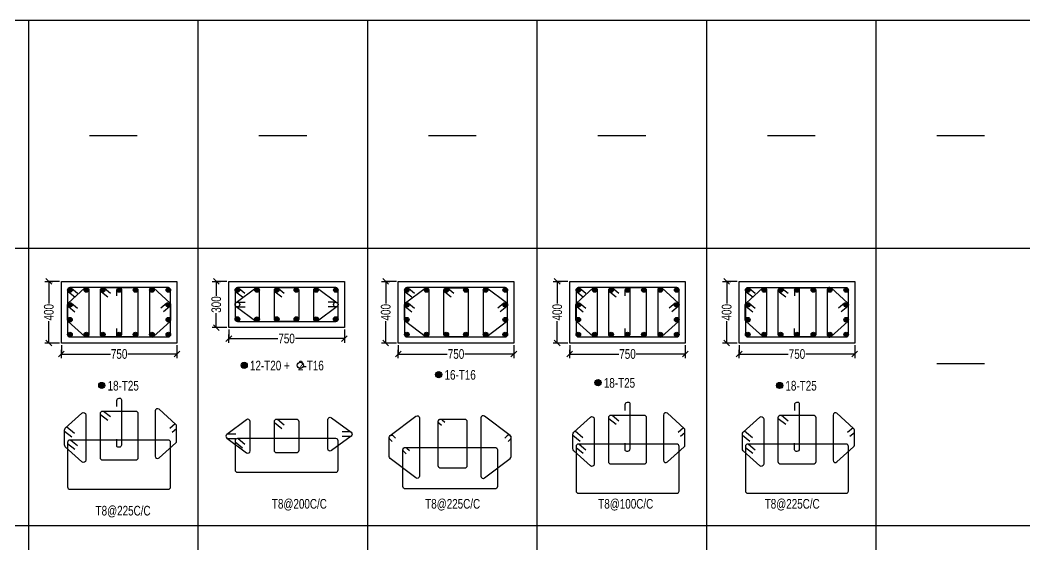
# Model space of a CAD drawing. Header units: millimetres. Extents: x 356 to 40629, y 2473 to 64837.
# Drawn here: x 27803 to 34325, y 15588 to 18992 of the extents above; entities that cross this region are included whole.
import ezdxf

# ---------------------------------------------------------------- set-up
doc = ezdxf.new("R2010")
doc.units = ezdxf.units.MM
for name, color, linetype in [('COL', 5, 'Continuous'), ('S-TIES', 3, 'Continuous'), ('TABLE', 11, 'Continuous'), ('TXT3', 6, 'Continuous')]:
    doc.layers.add(name, color=color, linetype=linetype)
doc.layers.add('STR-COL-DIM', color=8, linetype='Continuous', lineweight=18)
doc.layers.add('STR-LEVEL TEXT', color=110, linetype='Continuous', lineweight=30)
doc.styles.add('SOBHA', font='swisscl.ttf')
doc.styles.add('sobha sed', font='swisscl.ttf')
doc.dimstyles.new('S-25', dxfattribs={"dimscale": 25, "dimtxt": 2.5, "dimasz": 1.5, "dimexe": 0.25, "dimexo": 0.5, "dimgap": 0.1, "dimtad": 0, "dimdec": 0, "dimrnd": 0.0005, "dimzin": 0, "dimdsep": 46, "dimtxsty": 'SOBHA', "dimblk": 'OBLIQUE', "dimcen": 0.09, "dimclrd": 8, "dimclre": 8, "dimclrt": 6, "dimadec": 0, "dimazin": 0, "dimtfac": 1, "dimtdec": 0, "dimtofl": 0, "dimtmove": 0, "dimatfit": 3, "dimfxl": 0.18, "dimtolj": 1, "dimtzin": 0, "dimlwd": -1, "dimlwe": -1, "dimarcsym": 0})

# ---------------------------------------------------------------- blocks, each defined once
blk = doc.blocks.new('_Oblique')
at = {"color": 0, "linetype": 'ByBlock', "lineweight": -2}
for p, q in [((-0.5, -0.5), (0.5, 0.5)), ((0, 0.71), (0, -0.71))]:
    blk.add_line(p, q, dxfattribs=at)
blk = doc.blocks.new('*D479')
at = {"layer": 'STR-LEVEL TEXT', "color": 8, "transparency": 16777216}
for p, q in [((28058.4, 17297.2), (27983.3, 17297.2)), ((27989.6, 17297.2), (27989.6, 17154.7)), ((27989.6, 16897.2), (27989.6, 17039.7)), ((28058.4, 16897.2), (27983.3, 16897.2))]:
    blk.add_line(p, q, dxfattribs=at)
at = {"layer": 'STR-LEVEL TEXT', "color": 8, "transparency": 16777216, "xscale": 37.5, "yscale": 37.5, "zscale": 37.5}
for p, rotation in [((27989.6, 17297.2), 90), ((27989.6, 16897.2), 270)]:
    blk.add_blockref('_Oblique', p, dxfattribs=dict(at, rotation=rotation))
at = {"layer": 'STR-LEVEL TEXT', "color": 6, "transparency": 16777216, "insert": (27989.6, 17097.2), "char_height": 62.5, "attachment_point": 5, "rotation": 90, "style": 'SOBHA'}
blk.add_mtext('\\A1;400', dxfattribs=at)
blk = doc.blocks.new('*D480')
at = {"layer": 'STR-LEVEL TEXT', "color": 8, "transparency": 16777216}
for p, q in [((28070.9, 16884.7), (28070.9, 16819.9)), ((28820.9, 16884.7), (28820.9, 16819.9)), ((28070.9, 16826.2), (28389, 16826.2)), ((28820.9, 16826.2), (28502.8, 16826.2))]:
    blk.add_line(p, q, dxfattribs=at)
at = {"layer": 'STR-LEVEL TEXT', "color": 8, "transparency": 16777216, "xscale": 37.5, "yscale": 37.5, "zscale": 37.5, "rotation": 180}
blk.add_blockref('_Oblique', (28070.9, 16826.2), dxfattribs=at)
at = {"layer": 'STR-LEVEL TEXT', "color": 8, "transparency": 16777216, "xscale": 37.5, "yscale": 37.5, "zscale": 37.5}
blk.add_blockref('_Oblique', (28820.9, 16826.2), dxfattribs=at)
at = {"layer": 'STR-LEVEL TEXT', "color": 6, "transparency": 16777216, "insert": (28445.9, 16826.2), "char_height": 62.5, "attachment_point": 5, "style": 'SOBHA'}
blk.add_mtext('\\A1;750', dxfattribs=at)
blk = doc.blocks.new('*D467')
at = {"layer": 'STR-LEVEL TEXT', "color": 8, "transparency": 16777216}
for p, q in [((29145.3, 17297.2), (29070.2, 17297.2)), ((29076.5, 17297.2), (29076.5, 17204.4)), ((29076.5, 16997.2), (29076.5, 17090.2)), ((29145.3, 16997.2), (29070.2, 16997.2))]:
    blk.add_line(p, q, dxfattribs=at)
at = {"layer": 'STR-LEVEL TEXT', "color": 8, "transparency": 16777216, "xscale": 37.5, "yscale": 37.5, "zscale": 37.5}
for p, rotation in [((29076.5, 17297.2), 90), ((29076.5, 16997.2), 270)]:
    blk.add_blockref('_Oblique', p, dxfattribs=dict(at, rotation=rotation))
at = {"layer": 'STR-LEVEL TEXT', "color": 6, "transparency": 16777216, "insert": (29076.5, 17147.3), "char_height": 62.5, "attachment_point": 5, "rotation": 90, "style": 'SOBHA'}
blk.add_mtext('\\A1;300', dxfattribs=at)
blk = doc.blocks.new('*D468')
at = {"layer": 'STR-LEVEL TEXT', "color": 8, "transparency": 16777216}
for p, q in [((29157.8, 16984.7), (29157.8, 16919.9)), ((29907.8, 16984.7), (29907.8, 16919.9)), ((29157.8, 16926.2), (29475.9, 16926.2)), ((29907.8, 16926.2), (29589.8, 16926.2))]:
    blk.add_line(p, q, dxfattribs=at)
at = {"layer": 'STR-LEVEL TEXT', "color": 8, "transparency": 16777216, "xscale": 37.5, "yscale": 37.5, "zscale": 37.5, "rotation": 180}
blk.add_blockref('_Oblique', (29157.8, 16926.2), dxfattribs=at)
at = {"layer": 'STR-LEVEL TEXT', "color": 8, "transparency": 16777216, "xscale": 37.5, "yscale": 37.5, "zscale": 37.5}
blk.add_blockref('_Oblique', (29907.8, 16926.2), dxfattribs=at)
at = {"layer": 'STR-LEVEL TEXT', "color": 6, "transparency": 16777216, "insert": (29532.8, 16926.2), "char_height": 62.5, "attachment_point": 5, "style": 'SOBHA'}
blk.add_mtext('\\A1;750', dxfattribs=at)
blk = doc.blocks.new('*D445')
at = {"layer": 'STR-LEVEL TEXT', "color": 8, "transparency": 16777216}
for p, q in [((30245.3, 17297.2), (30170.2, 17297.2)), ((30176.5, 17297.2), (30176.5, 17154.7)), ((30176.5, 16897.2), (30176.5, 17039.7)), ((30245.3, 16897.2), (30170.2, 16897.2))]:
    blk.add_line(p, q, dxfattribs=at)
at = {"layer": 'STR-LEVEL TEXT', "color": 8, "transparency": 16777216, "xscale": 37.5, "yscale": 37.5, "zscale": 37.5}
for p, rotation in [((30176.5, 17297.2), 90), ((30176.5, 16897.2), 270)]:
    blk.add_blockref('_Oblique', p, dxfattribs=dict(at, rotation=rotation))
at = {"layer": 'STR-LEVEL TEXT', "color": 6, "transparency": 16777216, "insert": (30176.5, 17097.2), "char_height": 62.5, "attachment_point": 5, "rotation": 90, "style": 'SOBHA'}
blk.add_mtext('\\A1;400', dxfattribs=at)
blk = doc.blocks.new('*D446')
at = {"layer": 'STR-LEVEL TEXT', "color": 8, "transparency": 16777216}
for p, q in [((30257.8, 16884.7), (30257.8, 16819.9)), ((31007.8, 16884.7), (31007.8, 16819.9)), ((30257.8, 16826.2), (30575.9, 16826.2)), ((31007.8, 16826.2), (30689.8, 16826.2))]:
    blk.add_line(p, q, dxfattribs=at)
at = {"layer": 'STR-LEVEL TEXT', "color": 8, "transparency": 16777216, "xscale": 37.5, "yscale": 37.5, "zscale": 37.5, "rotation": 180}
blk.add_blockref('_Oblique', (30257.8, 16826.2), dxfattribs=at)
at = {"layer": 'STR-LEVEL TEXT', "color": 8, "transparency": 16777216, "xscale": 37.5, "yscale": 37.5, "zscale": 37.5}
blk.add_blockref('_Oblique', (31007.8, 16826.2), dxfattribs=at)
at = {"layer": 'STR-LEVEL TEXT', "color": 6, "transparency": 16777216, "insert": (30632.8, 16826.2), "char_height": 62.5, "attachment_point": 5, "style": 'SOBHA'}
blk.add_mtext('\\A1;750', dxfattribs=at)
blk = doc.blocks.new('*D454')
at = {"layer": 'STR-LEVEL TEXT', "color": 8, "transparency": 16777216}
for p, q in [((31358.4, 17297.2), (31283.3, 17297.2)), ((31289.6, 17297.2), (31289.6, 17154.7)), ((31289.6, 16897.2), (31289.6, 17039.7)), ((31358.4, 16897.2), (31283.3, 16897.2))]:
    blk.add_line(p, q, dxfattribs=at)
at = {"layer": 'STR-LEVEL TEXT', "color": 8, "transparency": 16777216, "xscale": 37.5, "yscale": 37.5, "zscale": 37.5}
for p, rotation in [((31289.6, 17297.2), 90), ((31289.6, 16897.2), 270)]:
    blk.add_blockref('_Oblique', p, dxfattribs=dict(at, rotation=rotation))
at = {"layer": 'STR-LEVEL TEXT', "color": 6, "transparency": 16777216, "insert": (31289.6, 17097.2), "char_height": 62.5, "attachment_point": 5, "rotation": 90, "style": 'SOBHA'}
blk.add_mtext('\\A1;400', dxfattribs=at)
blk = doc.blocks.new('*D455')
at = {"layer": 'STR-LEVEL TEXT', "color": 8, "transparency": 16777216}
for p, q in [((31370.9, 16884.7), (31370.9, 16819.9)), ((32120.9, 16884.7), (32120.9, 16819.9)), ((31370.9, 16826.2), (31689, 16826.2)), ((32120.9, 16826.2), (31802.8, 16826.2))]:
    blk.add_line(p, q, dxfattribs=at)
at = {"layer": 'STR-LEVEL TEXT', "color": 8, "transparency": 16777216, "xscale": 37.5, "yscale": 37.5, "zscale": 37.5, "rotation": 180}
blk.add_blockref('_Oblique', (31370.9, 16826.2), dxfattribs=at)
at = {"layer": 'STR-LEVEL TEXT', "color": 8, "transparency": 16777216, "xscale": 37.5, "yscale": 37.5, "zscale": 37.5}
blk.add_blockref('_Oblique', (32120.9, 16826.2), dxfattribs=at)
at = {"layer": 'STR-LEVEL TEXT', "color": 6, "transparency": 16777216, "insert": (31745.9, 16826.2), "char_height": 62.5, "attachment_point": 5, "style": 'SOBHA'}
blk.add_mtext('\\A1;750', dxfattribs=at)
blk = doc.blocks.new('*D456')
at = {"layer": 'STR-LEVEL TEXT', "color": 8, "transparency": 16777216}
for p, q in [((32458.4, 17297.1), (32383.3, 17297.1)), ((32389.6, 17297.1), (32389.6, 17154.6)), ((32389.6, 16897.1), (32389.6, 17039.5)), ((32458.4, 16897.1), (32383.3, 16897.1))]:
    blk.add_line(p, q, dxfattribs=at)
at = {"layer": 'STR-LEVEL TEXT', "color": 8, "transparency": 16777216, "xscale": 37.5, "yscale": 37.5, "zscale": 37.5}
for p, rotation in [((32389.6, 17297.1), 90), ((32389.6, 16897.1), 270)]:
    blk.add_blockref('_Oblique', p, dxfattribs=dict(at, rotation=rotation))
at = {"layer": 'STR-LEVEL TEXT', "color": 6, "transparency": 16777216, "insert": (32389.6, 17097.1), "char_height": 62.5, "attachment_point": 5, "rotation": 90, "style": 'SOBHA'}
blk.add_mtext('\\A1;400', dxfattribs=at)
blk = doc.blocks.new('*D457')
at = {"layer": 'STR-LEVEL TEXT', "color": 8, "transparency": 16777216}
for p, q in [((32470.9, 16884.6), (32470.9, 16819.8)), ((33220.9, 16884.6), (33220.9, 16819.8)), ((32470.9, 16826), (32789, 16826)), ((33220.9, 16826), (32902.8, 16826))]:
    blk.add_line(p, q, dxfattribs=at)
at = {"layer": 'STR-LEVEL TEXT', "color": 8, "transparency": 16777216, "xscale": 37.5, "yscale": 37.5, "zscale": 37.5, "rotation": 180}
blk.add_blockref('_Oblique', (32470.9, 16826), dxfattribs=at)
at = {"layer": 'STR-LEVEL TEXT', "color": 8, "transparency": 16777216, "xscale": 37.5, "yscale": 37.5, "zscale": 37.5}
blk.add_blockref('_Oblique', (33220.9, 16826), dxfattribs=at)
at = {"layer": 'STR-LEVEL TEXT', "color": 6, "transparency": 16777216, "insert": (32845.9, 16826), "char_height": 62.5, "attachment_point": 5, "style": 'SOBHA'}
blk.add_mtext('\\A1;750', dxfattribs=at)

msp = doc.modelspace()

# ---------------------------------------------------------------- hatches: boundary and pattern name
at = {"layer": 'S-TIES', "ltscale": 7}
h = msp.add_hatch(color=256, dxfattribs=at)
h.dxf.hatch_style = 1
edge = h.paths.add_edge_path()
edge.add_arc((28126.5, 17241.7), 15, 0, 360)
h = msp.add_hatch(color=256, dxfattribs=at)
h.dxf.hatch_style = 1
edge = h.paths.add_edge_path()
edge.add_arc((28233, 17241.7), 15, 0, 360)
h = msp.add_hatch(color=256, dxfattribs=at)
h.dxf.hatch_style = 1
edge = h.paths.add_edge_path()
edge.add_arc((28339.4, 17241.7), 15, 0, 360)
h = msp.add_hatch(color=256, dxfattribs=at)
h.dxf.hatch_style = 1
edge = h.paths.add_edge_path()
edge.add_arc((28445.9, 17241.7), 15, 0, 360)
h = msp.add_hatch(color=256, dxfattribs=at)
h.dxf.hatch_style = 1
edge = h.paths.add_edge_path()
edge.add_arc((28552.4, 17241.7), 15, 0, 360)
h = msp.add_hatch(color=256, dxfattribs=at)
h.dxf.hatch_style = 1
edge = h.paths.add_edge_path()
edge.add_arc((28658.9, 17241.7), 15, 0, 360)
h = msp.add_hatch(color=256, dxfattribs=at)
h.dxf.hatch_style = 1
edge = h.paths.add_edge_path()
edge.add_arc((28765.3, 17241.7), 15, 0, 360)
h = msp.add_hatch(color=256, dxfattribs=at)
h.dxf.hatch_style = 1
edge = h.paths.add_edge_path()
edge.add_arc((29213.4, 17241.7), 15, 0, 360)
h = msp.add_hatch(color=256, dxfattribs=at)
h.dxf.hatch_style = 1
edge = h.paths.add_edge_path()
edge.add_arc((29341.2, 17241.7), 15, 0, 360)
h = msp.add_hatch(color=256, dxfattribs=at)
h.dxf.hatch_style = 1
edge = h.paths.add_edge_path()
edge.add_arc((29469, 17241.7), 15, 0, 360)
h = msp.add_hatch(color=256, dxfattribs=at)
h.dxf.hatch_style = 1
edge = h.paths.add_edge_path()
edge.add_arc((29596.7, 17241.7), 15, 0, 360)
h = msp.add_hatch(color=256, dxfattribs=at)
h.dxf.hatch_style = 1
edge = h.paths.add_edge_path()
edge.add_arc((29724.5, 17241.7), 15, 0, 360)
h = msp.add_hatch(color=256, dxfattribs=at)
h.dxf.hatch_style = 1
edge = h.paths.add_edge_path()
edge.add_arc((29852.3, 17241.7), 15, 0, 360)
h = msp.add_hatch(color=256, dxfattribs=at)
h.dxf.hatch_style = 1
edge = h.paths.add_edge_path()
edge.add_arc((30313.4, 17241.7), 15, 0, 360)
h = msp.add_hatch(color=256, dxfattribs=at)
h.dxf.hatch_style = 1
edge = h.paths.add_edge_path()
edge.add_arc((30441.2, 17241.7), 15, 0, 360)
h = msp.add_hatch(color=256, dxfattribs=at)
h.dxf.hatch_style = 1
edge = h.paths.add_edge_path()
edge.add_arc((30569, 17241.7), 15, 0, 360)
h = msp.add_hatch(color=256, dxfattribs=at)
h.dxf.hatch_style = 1
edge = h.paths.add_edge_path()
edge.add_arc((30696.8, 17241.7), 15, 0, 360)
h = msp.add_hatch(color=256, dxfattribs=at)
h.dxf.hatch_style = 1
edge = h.paths.add_edge_path()
edge.add_arc((30824.5, 17241.7), 15, 0, 360)
h = msp.add_hatch(color=256, dxfattribs=at)
h.dxf.hatch_style = 1
edge = h.paths.add_edge_path()
edge.add_arc((30952.3, 17241.7), 15, 0, 360)
h = msp.add_hatch(color=256, dxfattribs=at)
h.dxf.hatch_style = 1
edge = h.paths.add_edge_path()
edge.add_arc((31426.5, 17241.7), 15, 0, 360)
h = msp.add_hatch(color=256, dxfattribs=at)
h.dxf.hatch_style = 1
edge = h.paths.add_edge_path()
edge.add_arc((31533, 17241.7), 15, 0, 360)
h = msp.add_hatch(color=256, dxfattribs=at)
h.dxf.hatch_style = 1
edge = h.paths.add_edge_path()
edge.add_arc((31639.4, 17241.7), 15, 0, 360)
h = msp.add_hatch(color=256, dxfattribs=at)
h.dxf.hatch_style = 1
edge = h.paths.add_edge_path()
edge.add_arc((31745.9, 17241.7), 15, 0, 360)
h = msp.add_hatch(color=256, dxfattribs=at)
h.dxf.hatch_style = 1
edge = h.paths.add_edge_path()
edge.add_arc((31852.4, 17241.7), 15, 0, 360)
h = msp.add_hatch(color=256, dxfattribs=at)
h.dxf.hatch_style = 1
edge = h.paths.add_edge_path()
edge.add_arc((31958.9, 17241.7), 15, 0, 360)
h = msp.add_hatch(color=256, dxfattribs=at)
h.dxf.hatch_style = 1
edge = h.paths.add_edge_path()
edge.add_arc((32065.3, 17241.7), 15, 0, 360)
h = msp.add_hatch(color=256, dxfattribs=at)
h.dxf.hatch_style = 1
edge = h.paths.add_edge_path()
edge.add_arc((32526.5, 17241.5), 15, 0, 360)
h = msp.add_hatch(color=256, dxfattribs=at)
h.dxf.hatch_style = 1
edge = h.paths.add_edge_path()
edge.add_arc((32633, 17241.5), 15, 0, 360)
h = msp.add_hatch(color=256, dxfattribs=at)
h.dxf.hatch_style = 1
edge = h.paths.add_edge_path()
edge.add_arc((32739.4, 17241.5), 15, 0, 360)
h = msp.add_hatch(color=256, dxfattribs=at)
h.dxf.hatch_style = 1
edge = h.paths.add_edge_path()
edge.add_arc((32845.9, 17241.5), 15, 0, 360)
h = msp.add_hatch(color=256, dxfattribs=at)
h.dxf.hatch_style = 1
edge = h.paths.add_edge_path()
edge.add_arc((32952.4, 17241.5), 15, 0, 360)
h = msp.add_hatch(color=256, dxfattribs=at)
h.dxf.hatch_style = 1
edge = h.paths.add_edge_path()
edge.add_arc((33058.9, 17241.5), 15, 0, 360)
h = msp.add_hatch(color=256, dxfattribs=at)
h.dxf.hatch_style = 1
edge = h.paths.add_edge_path()
edge.add_arc((33165.3, 17241.5), 15, 0, 360)
h = msp.add_hatch(color=256, dxfattribs=at)
h.dxf.hatch_style = 1
edge = h.paths.add_edge_path()
edge.add_arc((28126.5, 17145.3), 15, 0, 360)
h = msp.add_hatch(color=256, dxfattribs=at)
h.dxf.hatch_style = 1
edge = h.paths.add_edge_path()
edge.add_arc((28765.2, 17145.3), 15, 0, 360)
h = msp.add_hatch(color=256, dxfattribs=at)
h.dxf.hatch_style = 1
edge = h.paths.add_edge_path()
edge.add_arc((30313.4, 17145.3), 15, 0, 360)
h = msp.add_hatch(color=256, dxfattribs=at)
h.dxf.hatch_style = 1
edge = h.paths.add_edge_path()
edge.add_arc((30952.1, 17145.3), 15, 0, 360)
h = msp.add_hatch(color=256, dxfattribs=at)
h.dxf.hatch_style = 1
edge = h.paths.add_edge_path()
edge.add_arc((31426.5, 17145.3), 15, 0, 360)
h = msp.add_hatch(color=256, dxfattribs=at)
h.dxf.hatch_style = 1
edge = h.paths.add_edge_path()
edge.add_arc((32065.2, 17145.3), 15, 0, 360)
h = msp.add_hatch(color=256, dxfattribs=at)
h.dxf.hatch_style = 1
edge = h.paths.add_edge_path()
edge.add_arc((32526.5, 17145.2), 15, 0, 360)
h = msp.add_hatch(color=256, dxfattribs=at)
h.dxf.hatch_style = 1
edge = h.paths.add_edge_path()
edge.add_arc((33165.2, 17145.2), 15, 0, 360)
h = msp.add_hatch(color=256, dxfattribs=at)
h.dxf.hatch_style = 1
edge = h.paths.add_edge_path()
edge.add_arc((28126.5, 17049), 15, 0, 360)
h = msp.add_hatch(color=256, dxfattribs=at)
h.dxf.hatch_style = 1
edge = h.paths.add_edge_path()
edge.add_arc((28765.2, 17049), 15, 0, 360)
h = msp.add_hatch(color=256, dxfattribs=at)
h.dxf.hatch_style = 1
edge = h.paths.add_edge_path()
edge.add_arc((29213.5, 17052.6), 15, 0, 360)
h = msp.add_hatch(color=256, dxfattribs=at)
h.dxf.hatch_style = 1
edge = h.paths.add_edge_path()
edge.add_arc((29341.2, 17052.2), 15, 0, 360)
h = msp.add_hatch(color=256, dxfattribs=at)
h.dxf.hatch_style = 1
edge = h.paths.add_edge_path()
edge.add_arc((29468.9, 17052.6), 15, 0, 360)
h = msp.add_hatch(color=256, dxfattribs=at)
h.dxf.hatch_style = 1
edge = h.paths.add_edge_path()
edge.add_arc((29596.7, 17052.6), 15, 0, 360)
h = msp.add_hatch(color=256, dxfattribs=at)
h.dxf.hatch_style = 1
edge = h.paths.add_edge_path()
edge.add_arc((29724.5, 17052.2), 15, 0, 360)
h = msp.add_hatch(color=256, dxfattribs=at)
h.dxf.hatch_style = 1
edge = h.paths.add_edge_path()
edge.add_arc((29852.2, 17052.6), 15, 0, 360)
h = msp.add_hatch(color=256, dxfattribs=at)
h.dxf.hatch_style = 1
edge = h.paths.add_edge_path()
edge.add_arc((30313.5, 17049), 15, 0, 360)
h = msp.add_hatch(color=256, dxfattribs=at)
h.dxf.hatch_style = 1
edge = h.paths.add_edge_path()
edge.add_arc((30952.2, 17049), 15, 0, 360)
h = msp.add_hatch(color=256, dxfattribs=at)
h.dxf.hatch_style = 1
edge = h.paths.add_edge_path()
edge.add_arc((31426.5, 17049), 15, 0, 360)
h = msp.add_hatch(color=256, dxfattribs=at)
h.dxf.hatch_style = 1
edge = h.paths.add_edge_path()
edge.add_arc((32065.2, 17049), 15, 0, 360)
h = msp.add_hatch(color=256, dxfattribs=at)
h.dxf.hatch_style = 1
edge = h.paths.add_edge_path()
edge.add_arc((32526.5, 17048.8), 15, 0, 360)
h = msp.add_hatch(color=256, dxfattribs=at)
h.dxf.hatch_style = 1
edge = h.paths.add_edge_path()
edge.add_arc((33165.2, 17048.8), 15, 0, 360)
h = msp.add_hatch(color=256, dxfattribs=at)
h.dxf.hatch_style = 1
edge = h.paths.add_edge_path()
edge.add_arc((28126.6, 16952.6), 15, 0, 360)
h = msp.add_hatch(color=256, dxfattribs=at)
h.dxf.hatch_style = 1
edge = h.paths.add_edge_path()
edge.add_arc((28233, 16952.8), 15, 0, 360)
h = msp.add_hatch(color=256, dxfattribs=at)
h.dxf.hatch_style = 1
edge = h.paths.add_edge_path()
edge.add_arc((28339.4, 16952.8), 15, 0, 360)
h = msp.add_hatch(color=256, dxfattribs=at)
h.dxf.hatch_style = 1
edge = h.paths.add_edge_path()
edge.add_arc((28445.9, 16952.8), 15, 0, 360)
h = msp.add_hatch(color=256, dxfattribs=at)
h.dxf.hatch_style = 1
edge = h.paths.add_edge_path()
edge.add_arc((28552.4, 16952.8), 15, 0, 360)
h = msp.add_hatch(color=256, dxfattribs=at)
h.dxf.hatch_style = 1
edge = h.paths.add_edge_path()
edge.add_arc((28658.9, 16952.8), 15, 0, 360)
h = msp.add_hatch(color=256, dxfattribs=at)
h.dxf.hatch_style = 1
edge = h.paths.add_edge_path()
edge.add_arc((28765.3, 16952.6), 15, 0, 360)
h = msp.add_hatch(color=256, dxfattribs=at)
h.dxf.hatch_style = 1
edge = h.paths.add_edge_path()
edge.add_arc((30313.5, 16952.6), 15, 0, 360)
h = msp.add_hatch(color=256, dxfattribs=at)
h.dxf.hatch_style = 1
edge = h.paths.add_edge_path()
edge.add_arc((30441.2, 16952.2), 15, 0, 360)
h = msp.add_hatch(color=256, dxfattribs=at)
h.dxf.hatch_style = 1
edge = h.paths.add_edge_path()
edge.add_arc((30569, 16952.2), 15, 0, 360)
h = msp.add_hatch(color=256, dxfattribs=at)
h.dxf.hatch_style = 1
edge = h.paths.add_edge_path()
edge.add_arc((30696.7, 16952.2), 15, 0, 360)
h = msp.add_hatch(color=256, dxfattribs=at)
h.dxf.hatch_style = 1
edge = h.paths.add_edge_path()
edge.add_arc((30824.5, 16952.2), 15, 0, 360)
h = msp.add_hatch(color=256, dxfattribs=at)
h.dxf.hatch_style = 1
edge = h.paths.add_edge_path()
edge.add_arc((30952.2, 16952.6), 15, 0, 360)
h = msp.add_hatch(color=256, dxfattribs=at)
h.dxf.hatch_style = 1
edge = h.paths.add_edge_path()
edge.add_arc((31426.6, 16952.6), 15, 0, 360)
h = msp.add_hatch(color=256, dxfattribs=at)
h.dxf.hatch_style = 1
edge = h.paths.add_edge_path()
edge.add_arc((31533, 16952.8), 15, 0, 360)
h = msp.add_hatch(color=256, dxfattribs=at)
h.dxf.hatch_style = 1
edge = h.paths.add_edge_path()
edge.add_arc((31639.4, 16952.8), 15, 0, 360)
h = msp.add_hatch(color=256, dxfattribs=at)
h.dxf.hatch_style = 1
edge = h.paths.add_edge_path()
edge.add_arc((31745.9, 16952.8), 15, 0, 360)
h = msp.add_hatch(color=256, dxfattribs=at)
h.dxf.hatch_style = 1
edge = h.paths.add_edge_path()
edge.add_arc((31852.4, 16952.8), 15, 0, 360)
h = msp.add_hatch(color=256, dxfattribs=at)
h.dxf.hatch_style = 1
edge = h.paths.add_edge_path()
edge.add_arc((31958.9, 16952.8), 15, 0, 360)
h = msp.add_hatch(color=256, dxfattribs=at)
h.dxf.hatch_style = 1
edge = h.paths.add_edge_path()
edge.add_arc((32065.3, 16952.6), 15, 0, 360)
h = msp.add_hatch(color=256, dxfattribs=at)
h.dxf.hatch_style = 1
edge = h.paths.add_edge_path()
edge.add_arc((32526.6, 16952.4), 15, 0, 360)
h = msp.add_hatch(color=256, dxfattribs=at)
h.dxf.hatch_style = 1
edge = h.paths.add_edge_path()
edge.add_arc((32633, 16952.6), 15, 0, 360)
h = msp.add_hatch(color=256, dxfattribs=at)
h.dxf.hatch_style = 1
edge = h.paths.add_edge_path()
edge.add_arc((32739.4, 16952.6), 15, 0, 360)
h = msp.add_hatch(color=256, dxfattribs=at)
h.dxf.hatch_style = 1
edge = h.paths.add_edge_path()
edge.add_arc((32845.9, 16952.6), 15, 0, 360)
h = msp.add_hatch(color=256, dxfattribs=at)
h.dxf.hatch_style = 1
edge = h.paths.add_edge_path()
edge.add_arc((32952.4, 16952.6), 15, 0, 360)
h = msp.add_hatch(color=256, dxfattribs=at)
h.dxf.hatch_style = 1
edge = h.paths.add_edge_path()
edge.add_arc((33058.9, 16952.6), 15, 0, 360)
h = msp.add_hatch(color=256, dxfattribs=at)
h.dxf.hatch_style = 1
edge = h.paths.add_edge_path()
edge.add_arc((33165.3, 16952.4), 15, 0, 360)
h = msp.add_hatch(color=256, dxfattribs=at)
h.dxf.hatch_style = 1
edge = h.paths.add_edge_path()
edge.add_arc((29257.6, 16753.1), 20, 0, 360)
h = msp.add_hatch(color=256, dxfattribs=at)
h.dxf.hatch_style = 1
edge = h.paths.add_edge_path()
edge.add_arc((30520.2, 16692.7), 20, 0, 360)
h = msp.add_hatch(color=256, dxfattribs=at)
h.dxf.hatch_style = 1
edge = h.paths.add_edge_path()
edge.add_arc((28333.2, 16622.3), 20, 0, 360)
h = msp.add_hatch(color=256, dxfattribs=at)
h.dxf.hatch_style = 1
edge = h.paths.add_edge_path()
edge.add_arc((31554.5, 16640.5), 20, 0, 360)
h = msp.add_hatch(color=256, dxfattribs=at)
h.dxf.hatch_style = 1
edge = h.paths.add_edge_path()
edge.add_arc((32733.2, 16622.1), 20, 0, 360)

# ---------------------------------------------------------------- linework, layer by layer
at = {"layer": 'COL', "elevation": 0}
for points in [[(28070.9, 17297.2), (28820.9, 17297.2), (28820.9, 16897.2), (28070.9, 16897.2)], [(29157.8, 17297.2), (29907.8, 17297.2), (29907.8, 16997.2), (29157.8, 16997.2)], [(30257.8, 17297.2), (31007.8, 17297.2), (31007.8, 16897.2), (30257.8, 16897.2)], [(31370.9, 17297.2), (32120.9, 17297.2), (32120.9, 16897.2), (31370.9, 16897.2)], [(32470.9, 17297.1), (33220.9, 17297.1), (33220.9, 16897.1), (32470.9, 16897.1)]]:
    msp.add_lwpolyline(points, close=True, dxfattribs=at)
at = {"layer": 'S-TIES', "ltscale": 7}
for p, q in [((28253.5, 18243.8, 0), (28563.8, 18243.8, 0)), ((29353.5, 18243.8, 0), (29663.8, 18243.8, 0)), ((30453.5, 18243.8, 0), (30763.8, 18243.8, 0)), ((31553.5, 18243.8, 0), (31863.8, 18243.8, 0)), ((32653.5, 18243.8, 0), (32963.8, 18243.8, 0)), ((33753.5, 18243.8, 0), (34063.8, 18243.8, 0)), ((33753.5, 16765.4, 0), (34063.8, 16765.4, 0))]:
    msp.add_line(p, q, dxfattribs=at)
at = {"layer": 'S-TIES', "ltscale": 7, "elevation": 0}
for points in [[(28249, 17244), (28249, 16950.5, -0.650149), (28223.9, 16939.4), (28115.5, 17037.4, -0.211938), (28110.5, 17048.5), (28110.5, 17145.8, -0.211928), (28115.5, 17156.9), (28223.9, 17255.1, -0.650363)], [(28126.6, 16937.6), (28765.3, 16937.6, 0.414214), (28780.3, 16952.6), (28780.3, 17241.7, 0.414214), (28765.3, 17256.7), (28126.6, 17256.7, 0.414214), (28111.6, 17241.7), (28111.6, 16952.6, 0.414214)], [(28339.4, 17256.7), (28552.4, 17256.7, -0.414214), (28567.4, 17241.7), (28567.4, 16952.8, -0.414214), (28552.4, 16937.8), (28339.4, 16937.8, -0.414214), (28324.4, 16952.8), (28324.4, 17241.7, -0.414214)], [(28642.9, 17244), (28642.9, 16950.5, 0.650149), (28667.9, 16939.4), (28776.4, 17037.4, 0.211938), (28781.3, 17048.5), (28781.3, 17145.8, 0.211928), (28776.4, 17156.9), (28667.9, 17255.1, 0.650363)], [(29213.5, 17037.6), (29852.3, 17037.6, 0.414214), (29867.3, 17052.6), (29867.3, 17241.7, 0.414214), (29852.3, 17256.7), (29213.5, 17256.7, 0.414214), (29198.5, 17241.7), (29198.5, 17052.6, 0.414214)], [(29356.2, 17052.2), (29356.2, 17241.7, 0.615959), (29332.3, 17253.8), (29204.6, 17159.2, 0.503211), (29204.5, 17135.1), (29332.2, 17040.2, 0.616567)], [(29469, 17256.7), (29596.7, 17256.7, -0.414214), (29611.7, 17241.7), (29611.7, 17052.6, -0.414214), (29596.7, 17037.6), (29469, 17037.6, -0.414214), (29454, 17052.6), (29454, 17241.7, -0.414214)], [(29709.5, 17052.2), (29709.5, 17241.7, -0.615959), (29733.4, 17253.8), (29861.1, 17159.2, -0.503211), (29861.1, 17135.1), (29733.5, 17040.2, -0.616567)], [(30456.2, 17241.7), (30456.2, 16952.2, -0.619608), (30432.2, 16940.3), (30304.4, 17037, -0.234772), (30298.5, 17049), (30298.4, 17145.3, -0.23547), (30304.4, 17157.3), (30432.2, 17253.7, -0.618942)], [(30313.5, 16937.6), (30952.3, 16937.6, 0.414214), (30967.3, 16952.6), (30967.3, 17241.7, 0.414214), (30952.3, 17256.7), (30313.5, 17256.7, 0.414214), (30298.5, 17241.7), (30298.5, 16952.6, 0.414214)], [(30569.4, 17256.3), (30696.4, 17256.3, -0.414214), (30711.4, 17241.3), (30711.4, 16952.6, -0.414214), (30696.4, 16937.6), (30569.4, 16937.6, -0.414214), (30554.4, 16952.6), (30554.4, 17241.3, -0.414214)], [(30809.4, 17241.7), (30809.5, 16952.2, 0.619608), (30833.5, 16940.3), (30961.3, 17037, 0.234772), (30967.2, 17049), (30967.2, 17145.3, 0.23547), (30961.3, 17157.3), (30833.5, 17253.7, 0.618942)], [(31549, 17244), (31549, 16950.5, -0.650149), (31523.9, 16939.4), (31415.5, 17037.4, -0.211938), (31410.5, 17048.5), (31410.5, 17145.8, -0.211928), (31415.5, 17156.9), (31523.9, 17255.1, -0.650363)], [(31426.6, 16937.6), (32065.3, 16937.6, 0.414214), (32080.3, 16952.6), (32080.3, 17241.7, 0.414214), (32065.3, 17256.7), (31426.6, 17256.7, 0.414214), (31411.6, 17241.7), (31411.6, 16952.6, 0.414214)], [(31639.4, 17256.7), (31852.4, 17256.7, -0.414214), (31867.4, 17241.7), (31867.4, 16952.8, -0.414214), (31852.4, 16937.8), (31639.4, 16937.8, -0.414214), (31624.4, 16952.8), (31624.4, 17241.7, -0.414214)], [(31942.9, 17244), (31942.9, 16950.5, 0.650149), (31967.9, 16939.4), (32076.4, 17037.4, 0.211938), (32081.3, 17048.5), (32081.3, 17145.8, 0.211928), (32076.4, 17156.9), (31967.9, 17255.1, 0.650363)], [(32649, 17243.8), (32649, 16950.3, -0.650149), (32623.9, 16939.2), (32515.5, 17037.2, -0.211938), (32510.5, 17048.4), (32510.5, 17145.6, -0.211928), (32515.5, 17156.7), (32623.9, 17254.9, -0.650363)], [(32526.6, 16937.4), (33165.3, 16937.4, 0.414214), (33180.3, 16952.4), (33180.3, 17241.5, 0.414214), (33165.3, 17256.5), (32526.6, 17256.5, 0.414214), (32511.6, 17241.5), (32511.6, 16952.4, 0.414214)], [(32739.4, 17256.5), (32952.4, 17256.5, -0.414214), (32967.4, 17241.5), (32967.4, 16952.6, -0.414214), (32952.4, 16937.6), (32739.4, 16937.6, -0.414214), (32724.4, 16952.6), (32724.4, 17241.5, -0.414214)], [(33042.9, 17243.8), (33042.9, 16950.3, 0.650149), (33067.9, 16939.2), (33176.4, 17037.2, 0.211938), (33181.3, 17048.4), (33181.3, 17145.6, 0.211928), (33176.4, 17156.7), (33067.9, 17254.9, 0.650363)], [(28229.9, 16431.5), (28229.9, 16138.1, -0.650149), (28204.8, 16126.9), (28096.4, 16225, -0.211938), (28091.5, 16236.1), (28091.4, 16333.3, -0.211928), (28096.4, 16344.5), (28204.8, 16442.6, -0.650363)], [(28339.4, 16456.5), (28552.4, 16456.5, -0.414214), (28567.4, 16441.5), (28567.4, 16152.6, -0.414214), (28552.4, 16137.6), (28339.4, 16137.6, -0.414214), (28324.4, 16152.6), (28324.4, 16441.5, -0.414214)], [(28680.3, 16456.8), (28680.3, 16163.3, 0.650149), (28705.3, 16152.2), (28813.7, 16250.2, 0.211938), (28818.7, 16261.4), (28818.7, 16358.6, 0.211928), (28813.8, 16369.7), (28705.3, 16467.9, 0.650363)], [(31980.3, 16430.6), (31980.3, 16137.2, 0.650149), (32005.3, 16126), (32113.7, 16224.1, 0.211938), (32118.7, 16235.2), (32118.7, 16332.4, 0.211928), (32113.8, 16343.6), (32005.3, 16441.7, 0.650363)], [(33080.3, 16430.6), (33080.3, 16137.2, 0.650149), (33105.3, 16126), (33213.7, 16224.1, 0.211938), (33218.7, 16235.2), (33218.7, 16332.4, 0.211928), (33213.8, 16343.6), (33105.3, 16441.7, 0.650363)], [(29296.3, 16198.2), (29296.4, 16387.7, 0.615959), (29272.4, 16399.7), (29144.7, 16305.2, 0.503211), (29144.7, 16281.1), (29272.4, 16186.1, 0.616567)], [(29469, 16403.8), (29596.7, 16403.8, -0.414214), (29611.7, 16388.8), (29611.7, 16199.7, -0.414214), (29596.7, 16184.7), (29469, 16184.7, -0.414214), (29454, 16199.7), (29454, 16388.8, -0.414214)], [(29800.2, 16211.5), (29800.2, 16400.9, -0.615959), (29824.1, 16413), (29951.8, 16318.4, -0.503211), (29951.8, 16294.4), (29824.2, 16199.4, -0.616567)], [(30396, 16411.4), (30396, 16034.5, -0.619608), (30371.9, 16022.6), (30204.7, 16149.2, -0.234772), (30198.8, 16161.1), (30198.8, 16285.3, -0.23547), (30204.7, 16297.3), (30372, 16423.4, -0.618942)], [(30532.4, 16404), (30688.6, 16404, -0.414166), (30703.6, 16389), (30703.6, 16099.9, -0.414262), (30688.6, 16084.9), (30532.5, 16084.9, -0.414166), (30517.5, 16099.9), (30517.4, 16389, -0.414262)], [(30793.7, 16411.4), (30793.7, 16034.5, 0.619608), (30817.8, 16022.6), (30985, 16149.2, 0.234772), (30990.9, 16161.1), (30990.9, 16285.3, 0.23547), (30985, 16297.3), (30817.7, 16423.4, 0.618942)], [(31529.9, 16405.3), (31529.9, 16111.9, -0.650149), (31504.8, 16100.8), (31396.4, 16198.8, -0.211938), (31391.5, 16209.9), (31391.4, 16307.2, -0.211928), (31396.4, 16318.3), (31504.8, 16416.5, -0.650363)], [(31639.4, 16430.3), (31852.4, 16430.3, -0.414214), (31867.4, 16415.3), (31867.4, 16126.4, -0.414214), (31852.4, 16111.4), (31639.4, 16111.4, -0.414214), (31624.4, 16126.4), (31624.4, 16415.3, -0.414214)], [(32629.9, 16405.3), (32629.9, 16111.9, -0.650149), (32604.8, 16100.8), (32496.4, 16198.8, -0.211938), (32491.5, 16209.9), (32491.4, 16307.2, -0.211928), (32496.4, 16318.3), (32604.8, 16416.5, -0.650363)], [(32739.4, 16430.3), (32952.4, 16430.3, -0.414214), (32967.4, 16415.3), (32967.4, 16126.4, -0.414214), (32952.4, 16111.4), (32739.4, 16111.4, -0.414214), (32724.4, 16126.4), (32724.4, 16415.3, -0.414214)], [(28126.6, 15948.9), (28765.3, 15948.9, 0.414214), (28780.3, 15963.9), (28780.3, 16253, 0.414214), (28765.3, 16268), (28126.6, 16268, 0.414214), (28111.6, 16253), (28111.6, 15963.9, 0.414214)], [(29213.5, 16059.1), (29852.3, 16059.1, 0.414214), (29867.3, 16074.1), (29867.3, 16263.2, 0.414214), (29852.3, 16278.2), (29213.5, 16278.2, 0.414214), (29198.5, 16263.2), (29198.5, 16074.1, 0.414214)], [(31426.6, 15922.7), (32065.3, 15922.7, 0.414214), (32080.3, 15937.7), (32080.3, 16226.8, 0.414214), (32065.3, 16241.8), (31426.6, 16241.8, 0.414214), (31411.6, 16226.8), (31411.6, 15937.7, 0.414214)], [(32526.6, 15922.7), (33165.3, 15922.7, 0.414214), (33180.3, 15937.7), (33180.3, 16226.8, 0.414214), (33165.3, 16241.8), (32526.6, 16241.8, 0.414214), (32511.6, 16226.8), (32511.6, 15937.7, 0.414214)], [(30303.3, 16220.9), (30886.4, 16220.9, -0.414214), (30901.4, 16205.9), (30901.4, 15965.9, -0.414214), (30886.4, 15950.9), (30303.3, 15950.9, -0.414214), (30288.3, 15965.9), (30288.3, 16205.9, -0.414214)]]:
    msp.add_lwpolyline(points, format="xyb", close=True, dxfattribs=at)
for points in [[(28116.5, 17230.5), (28158.7, 17197)], [(28136.5, 17252.8), (28175.3, 17220.7)], [(28330.5, 17230.1), (28372.6, 17196.5)], [(28350.5, 17252.4), (28389.3, 17220.2)], [(29203.4, 17230.5), (29245.6, 17197)], [(29223.5, 17252.8), (29262.3, 17220.7)], [(29459, 17230.5), (29501.2, 17197)], [(29479, 17252.8), (29517.8, 17220.7)], [(30303.4, 17230.5), (30345.6, 17197)], [(30323.5, 17252.8), (30362.3, 17220.7)], [(30559, 17230.5), (30601.2, 17197)], [(30579.1, 17252.8), (30617.9, 17220.7)], [(31416.5, 17230.5), (31458.7, 17197)], [(31436.5, 17252.8), (31475.3, 17220.7)], [(31630.5, 17230.1), (31672.6, 17196.5)], [(31650.5, 17252.4), (31689.3, 17220.2)], [(32516.5, 17230.3), (32558.7, 17196.8)], [(32536.5, 17252.7), (32575.3, 17220.5)], [(32730.5, 17229.9), (32772.6, 17196.4)], [(32750.5, 17252.2), (32789.3, 17220.1)], [(28136.6, 17156.5), (28175.4, 17124.3)], [(28755.3, 17156.5), (28716.5, 17124.3)], [(29213.5, 17162.2), (29263.5, 17162.2)], [(29852.2, 17162.2), (29802.2, 17162.2)], [(30323.5, 17156.5), (30362.3, 17124.3)], [(30942.2, 17156.5), (30903.4, 17124.3)], [(31436.6, 17156.5), (31475.4, 17124.3)], [(32055.3, 17156.5), (32016.5, 17124.3)], [(32536.6, 17156.3), (32575.4, 17124.1)], [(33155.3, 17156.3), (33116.5, 17124.1)], [(28116.5, 17134.1), (28158.7, 17100.6)], [(28775.3, 17134.1), (28733.1, 17100.6)], [(29213.5, 17132.2), (29263.5, 17132.2)], [(29852.2, 17132.2), (29802.2, 17132.2)], [(30303.5, 17134.1), (30345.6, 17100.6)], [(30962.2, 17134.1), (30920, 17100.6)], [(31416.5, 17134.1), (31458.7, 17100.6)], [(32075.3, 17134.1), (32033.1, 17100.6)], [(32516.5, 17134), (32558.7, 17100.4)], [(33175.3, 17134), (33133.1, 17100.4)], [(28345.3, 16456.5), (28389.3, 16420)], [(28324.4, 16434.7), (28372.6, 16396.4)], [(28809.8, 16373.3), (28774.1, 16343.8)], [(29454, 16381.6), (29501.2, 16344.1)], [(29474.3, 16403.8), (29517.8, 16367.8)], [(31624.4, 16408.5), (31672.6, 16370.2)], [(31645.3, 16430.3), (31689.3, 16393.9)], [(32724.4, 16408.5), (32772.6, 16370.2)], [(32745.3, 16430.3), (32789.3, 16393.9)], [(28091.4, 16326.5), (28139.6, 16288.2)], [(28106.2, 16353.4), (28156.3, 16311.9)], [(28818.7, 16341), (28790.1, 16318.2)], [(29148.7, 16308.1), (29203.7, 16308.1)], [(29942.9, 16321.4), (29892.9, 16321.4)], [(31406.2, 16327.2), (31456.3, 16285.7)], [(32109.8, 16347.2), (32074.1, 16317.6)], [(32118.7, 16314.8), (32090.1, 16292)], [(32506.2, 16327.2), (32556.3, 16285.7)], [(33209.8, 16347.2), (33174.1, 16317.6)], [(33218.7, 16314.8), (33190.1, 16292)], [(28111.6, 16245.7), (28158.7, 16208.3)], [(28131.9, 16268), (28175.3, 16232)], [(29148.7, 16278.1), (29203.7, 16278.1)], [(29198.5, 16256), (29245.6, 16218.5)], [(29218.8, 16278.2), (29262.3, 16242.2)], [(29942.9, 16291.4), (29892.9, 16291.4)], [(31391.4, 16300.3), (31439.6, 16262)], [(31431.9, 16241.8), (31475.3, 16205.8)], [(32491.4, 16300.3), (32539.6, 16262)], [(32531.9, 16241.8), (32575.3, 16205.8)], [(31411.6, 16219.5), (31458.7, 16182.1)], [(32511.6, 16219.5), (32558.7, 16182.1)]]:
    msp.add_lwpolyline(points, dxfattribs=at)
for points in [[(28431, 17203.7), (28431, 17241.7, -0.414139), (28446, 17256.7), (28450.9, 17256.7, -0.414288), (28460.9, 17246.7), (28460.8, 16952.7, -0.414139), (28445.8, 16937.8), (28440.9, 16937.8, -0.414288), (28430.9, 16947.8), (28430.9, 16990.9)], [(31731, 17203.7), (31731, 17241.7, -0.414139), (31746, 17256.7), (31750.9, 17256.7, -0.414288), (31760.9, 17246.7), (31760.8, 16952.7, -0.414139), (31745.8, 16937.8), (31740.9, 16937.8, -0.414288), (31730.9, 16947.8), (31730.9, 16990.9)], [(32831, 17203.5), (32831, 17241.5, -0.414139), (32846, 17256.5), (32850.9, 17256.5, -0.414288), (32860.9, 17246.5), (32860.8, 16952.6, -0.414139), (32845.8, 16937.6), (32840.9, 16937.6, -0.414288), (32830.9, 16947.6), (32830.9, 16990.8)], [(28431, 16486.9), (28431, 16524.9, -0.414139), (28446, 16539.9), (28450.9, 16539.9, -0.414288), (28460.9, 16529.9), (28460.8, 16236, -0.414139), (28445.8, 16221), (28440.9, 16221, -0.414288), (28430.9, 16231), (28430.9, 16274.1)], [(31731, 16460.7), (31731, 16498.7, -0.414139), (31746, 16513.7), (31750.9, 16513.7, -0.414288), (31760.9, 16503.7), (31760.8, 16209.8, -0.414139), (31745.8, 16194.8), (31740.9, 16194.8, -0.414288), (31730.9, 16204.8), (31730.9, 16248)], [(32831, 16460.7), (32831, 16498.7, -0.414139), (32846, 16513.7), (32850.9, 16513.7, -0.414288), (32860.9, 16503.7), (32860.8, 16209.8, -0.414139), (32845.8, 16194.8), (32840.9, 16194.8, -0.414288), (32830.9, 16204.8), (32830.9, 16248)], [(30537.8, 16362.5), (30521.8, 16378.4, -0.668178), (30532.4, 16404, -0.200501), (30543.1, 16399.5), (30559, 16383.6)], [(30219.1, 16258.8), (30203.2, 16274.7, -0.668178), (30213.8, 16300.3, -0.200501), (30224.4, 16295.9), (30240.3, 16280)], [(30970.6, 16258.8), (30986.5, 16274.7, 0.668178), (30975.9, 16300.3, 0.200501), (30965.3, 16295.9), (30949.4, 16280)], [(30308.6, 16179.3), (30292.7, 16195.2, -0.668178), (30303.3, 16220.8, -0.200501), (30314, 16216.4), (30329.9, 16200.5)]]:
    msp.add_lwpolyline(points, format="xyb", dxfattribs=at)
at = {"layer": 'S-TIES', "ltscale": 7}
for centre, radius in [((28126.5, 17241.7, 0), 15), ((28233, 17241.7, 0), 15), ((28339.4, 17241.7, 0), 15), ((28445.9, 17241.7, 0), 15), ((28552.4, 17241.7, 0), 15), ((28658.9, 17241.7, 0), 15), ((28765.3, 17241.7, 0), 15), ((29213.4, 17241.7, 0), 15), ((29341.2, 17241.7, 0), 15), ((29469, 17241.7, 0), 15), ((29596.7, 17241.7, 0), 15), ((29724.5, 17241.7, 0), 15), ((29852.3, 17241.7, 0), 15), ((30313.4, 17241.7, 0), 15), ((30441.2, 17241.7, 0), 15), ((30569, 17241.7, 0), 15), ((30696.8, 17241.7, 0), 15), ((30824.5, 17241.7, 0), 15), ((30952.3, 17241.7, 0), 15), ((31426.5, 17241.7, 0), 15), ((31533, 17241.7, 0), 15), ((31639.4, 17241.7, 0), 15), ((31745.9, 17241.7, 0), 15), ((31852.4, 17241.7, 0), 15), ((31958.9, 17241.7, 0), 15), ((32065.3, 17241.7, 0), 15), ((32526.5, 17241.5, 0), 15), ((32633, 17241.5, 0), 15), ((32739.4, 17241.5, 0), 15), ((32845.9, 17241.5, 0), 15), ((32952.4, 17241.5, 0), 15), ((33058.9, 17241.5, 0), 15), ((33165.3, 17241.5, 0), 15), ((28126.5, 17145.3, 0), 15), ((28765.2, 17145.3, 0), 15), ((29213.5, 17147.2, 0), 15), ((29852.3, 17147.2, 0), 15), ((30313.4, 17145.3, 0), 15), ((30952.1, 17145.3, 0), 15), ((31426.5, 17145.3, 0), 15), ((32065.2, 17145.3, 0), 15), ((32526.5, 17145.2, 0), 15), ((33165.2, 17145.2, 0), 15), ((28126.5, 17049, 0), 15), ((28765.2, 17049, 0), 15), ((29213.5, 17052.6, 0), 15), ((29341.2, 17052.2, 0), 15), ((29468.9, 17052.6, 0), 15), ((29596.7, 17052.6, 0), 15), ((29724.5, 17052.2, 0), 15), ((29852.2, 17052.6, 0), 15), ((30313.5, 17049, 0), 15), ((30952.2, 17049, 0), 15), ((31426.5, 17049, 0), 15), ((32065.2, 17049, 0), 15), ((32526.5, 17048.8, 0), 15), ((33165.2, 17048.8, 0), 15), ((28126.6, 16952.6, 0), 15), ((28233, 16952.8, 0), 15), ((28339.4, 16952.8, 0), 15), ((28445.9, 16952.8, 0), 15), ((28552.4, 16952.8, 0), 15), ((28658.9, 16952.8, 0), 15), ((28765.3, 16952.6, 0), 15), ((30313.5, 16952.6, 0), 15), ((30441.2, 16952.2, 0), 15), ((30569, 16952.2, 0), 15), ((30696.7, 16952.2, 0), 15), ((30824.5, 16952.2, 0), 15), ((30952.2, 16952.6, 0), 15), ((31426.6, 16952.6, 0), 15), ((31533, 16952.8, 0), 15), ((31639.4, 16952.8, 0), 15), ((31745.9, 16952.8, 0), 15), ((31852.4, 16952.8, 0), 15), ((31958.9, 16952.8, 0), 15), ((32065.3, 16952.6, 0), 15), ((32526.6, 16952.4, 0), 15), ((32633, 16952.6, 0), 15), ((32739.4, 16952.6, 0), 15), ((32845.9, 16952.6, 0), 15), ((32952.4, 16952.6, 0), 15), ((33058.9, 16952.6, 0), 15), ((33165.3, 16952.4, 0), 15), ((29257.6, 16753.1, 0), 20), ((29622.1, 16753.1, 0), 20), ((30520.2, 16692.7, 0), 20), ((28333.2, 16622.3, 0), 20), ((31554.5, 16640.5, 0), 20), ((32733.2, 16622.1, 0), 20)]:
    msp.add_circle(centre, radius, dxfattribs=at)
at = {"layer": 'TABLE', "ltscale": 10}
for p, q in [((18883.5, 18992.2, 0), (40628.8, 18992.2, 0)), ((27857.8, 18992.2, 0), (27857.8, 11792.7, 0)), ((28957.8, 18992.2, 0), (28957.8, 11792.7, 0)), ((30057.8, 18992.2, 0), (30057.8, 11792.7, 0)), ((31157.8, 18992.2, 0), (31157.8, 11792.7, 0)), ((32257.8, 18992.2, 0), (32257.8, 11792.7, 0)), ((33357.8, 18992.2, 0), (33357.8, 11792.7, 0)), ((18883.5, 17513.7, 0), (40628.8, 17513.7, 0)), ((18883.5, 17513.7, 0), (40628.8, 17513.7, 0)), ((18883.5, 15713.7, 0), (40628.8, 15713.7, 0))]:
    msp.add_line(p, q, dxfattribs=at)

# ---------------------------------------------------------------- texts
at = {"layer": 'STR-COL-DIM', "color": 6, "char_height": 62.5, "width": 636.777, "attachment_point": 1, "style": 'sobha sed'}
for s, insert in [('12-T20 +   2-T16', (29295.3, 16782.8, 0)), ('16-T16', (30557.9, 16722.4, 0)), ('18-T25', (28370.9, 16651.9, 0)), ('18-T25', (31592.2, 16670.2, 0)), ('18-T25 ', (32770.9, 16651.8, 0))]:
    msp.add_mtext(s, dxfattribs=dict(at, insert=insert))
at = {"layer": 'TXT3', "color": 4, "ltscale": 7, "style": 'sobha sed'}
for s, p in [('T8@200C/C', (29437.5, 15823.4, 0)), ('T8@225C/C', (30432.5, 15823.4, 0)), ('T8@100C/C', (31556.1, 15823.4, 0)), ('T8@225C/C', (32636.4, 15823.4, 0)), ('T8@225C/C', (28293.1, 15778.9, 0))]:
    msp.add_text(s, height=62.5, dxfattribs=at).set_placement(p)

# ---------------------------------------------------------------- dimensions: what is measured, and where the dimension line sits
at = {"layer": 'STR-LEVEL TEXT'}
for base, p1, p2, picture, middle in [((27989.6, 17297.2, 0), (28070.9, 16897.2, 0), (28070.9, 17297.2, 0), '*D479', (27989.6, 17097.2, 0)), ((30176.5, 17297.2, 0), (30257.8, 16897.2, 0), (30257.8, 17297.2, 0), '*D445', (30176.5, 17097.2, 0)), ((31289.6, 17297.2, 0), (31370.9, 16897.2, 0), (31370.9, 17297.2, 0), '*D454', (31289.6, 17097.2, 0)), ((32389.6, 17297.1, 0), (32470.9, 16897.1, 0), (32470.9, 17297.1, 0), '*D456', (32389.6, 17097.1, 0))]:
    dim = msp.add_linear_dim(base=base, p1=p1, p2=p2, angle=90, dimstyle='S-25', dxfattribs=at)
    dim.commit()
    dim.dimension.update_dxf_attribs({"geometry": picture, "text_midpoint": middle})
dim = msp.add_linear_dim(base=(29076.5, 17297.2, 0), p1=(29157.8, 16997.2, 0), p2=(29157.8, 17297.2, 0), angle=90, dimstyle='S-25', dxfattribs=at)
dim.commit()
dim.dimension.update_dxf_attribs({"geometry": '*D467', "text_midpoint": (29076.5, 17147.3, 0), "dimtype": 160})
for base, p1, p2, picture, middle in [((29907.8, 16926.2, 0), (29157.8, 16997.2, 0), (29907.8, 16997.2, 0), '*D468', (29532.8, 16926.2, 0)), ((28820.9, 16826.2, 0), (28070.9, 16897.2, 0), (28820.9, 16897.2, 0), '*D480', (28445.9, 16826.2, 0)), ((31007.8, 16826.2, 0), (30257.8, 16897.2, 0), (31007.8, 16897.2, 0), '*D446', (30632.8, 16826.2, 0)), ((32120.9, 16826.2, 0), (31370.9, 16897.2, 0), (32120.9, 16897.2, 0), '*D455', (31745.9, 16826.2, 0)), ((33220.9, 16826, 0), (32470.9, 16897.1, 0), (33220.9, 16897.1, 0), '*D457', (32845.9, 16826, 0))]:
    dim = msp.add_linear_dim(base=base, p1=p1, p2=p2, dimstyle='S-25', dxfattribs=at)
    dim.commit()
    dim.dimension.update_dxf_attribs({"geometry": picture, "text_midpoint": middle})

doc.saveas('drawing.dxf')
